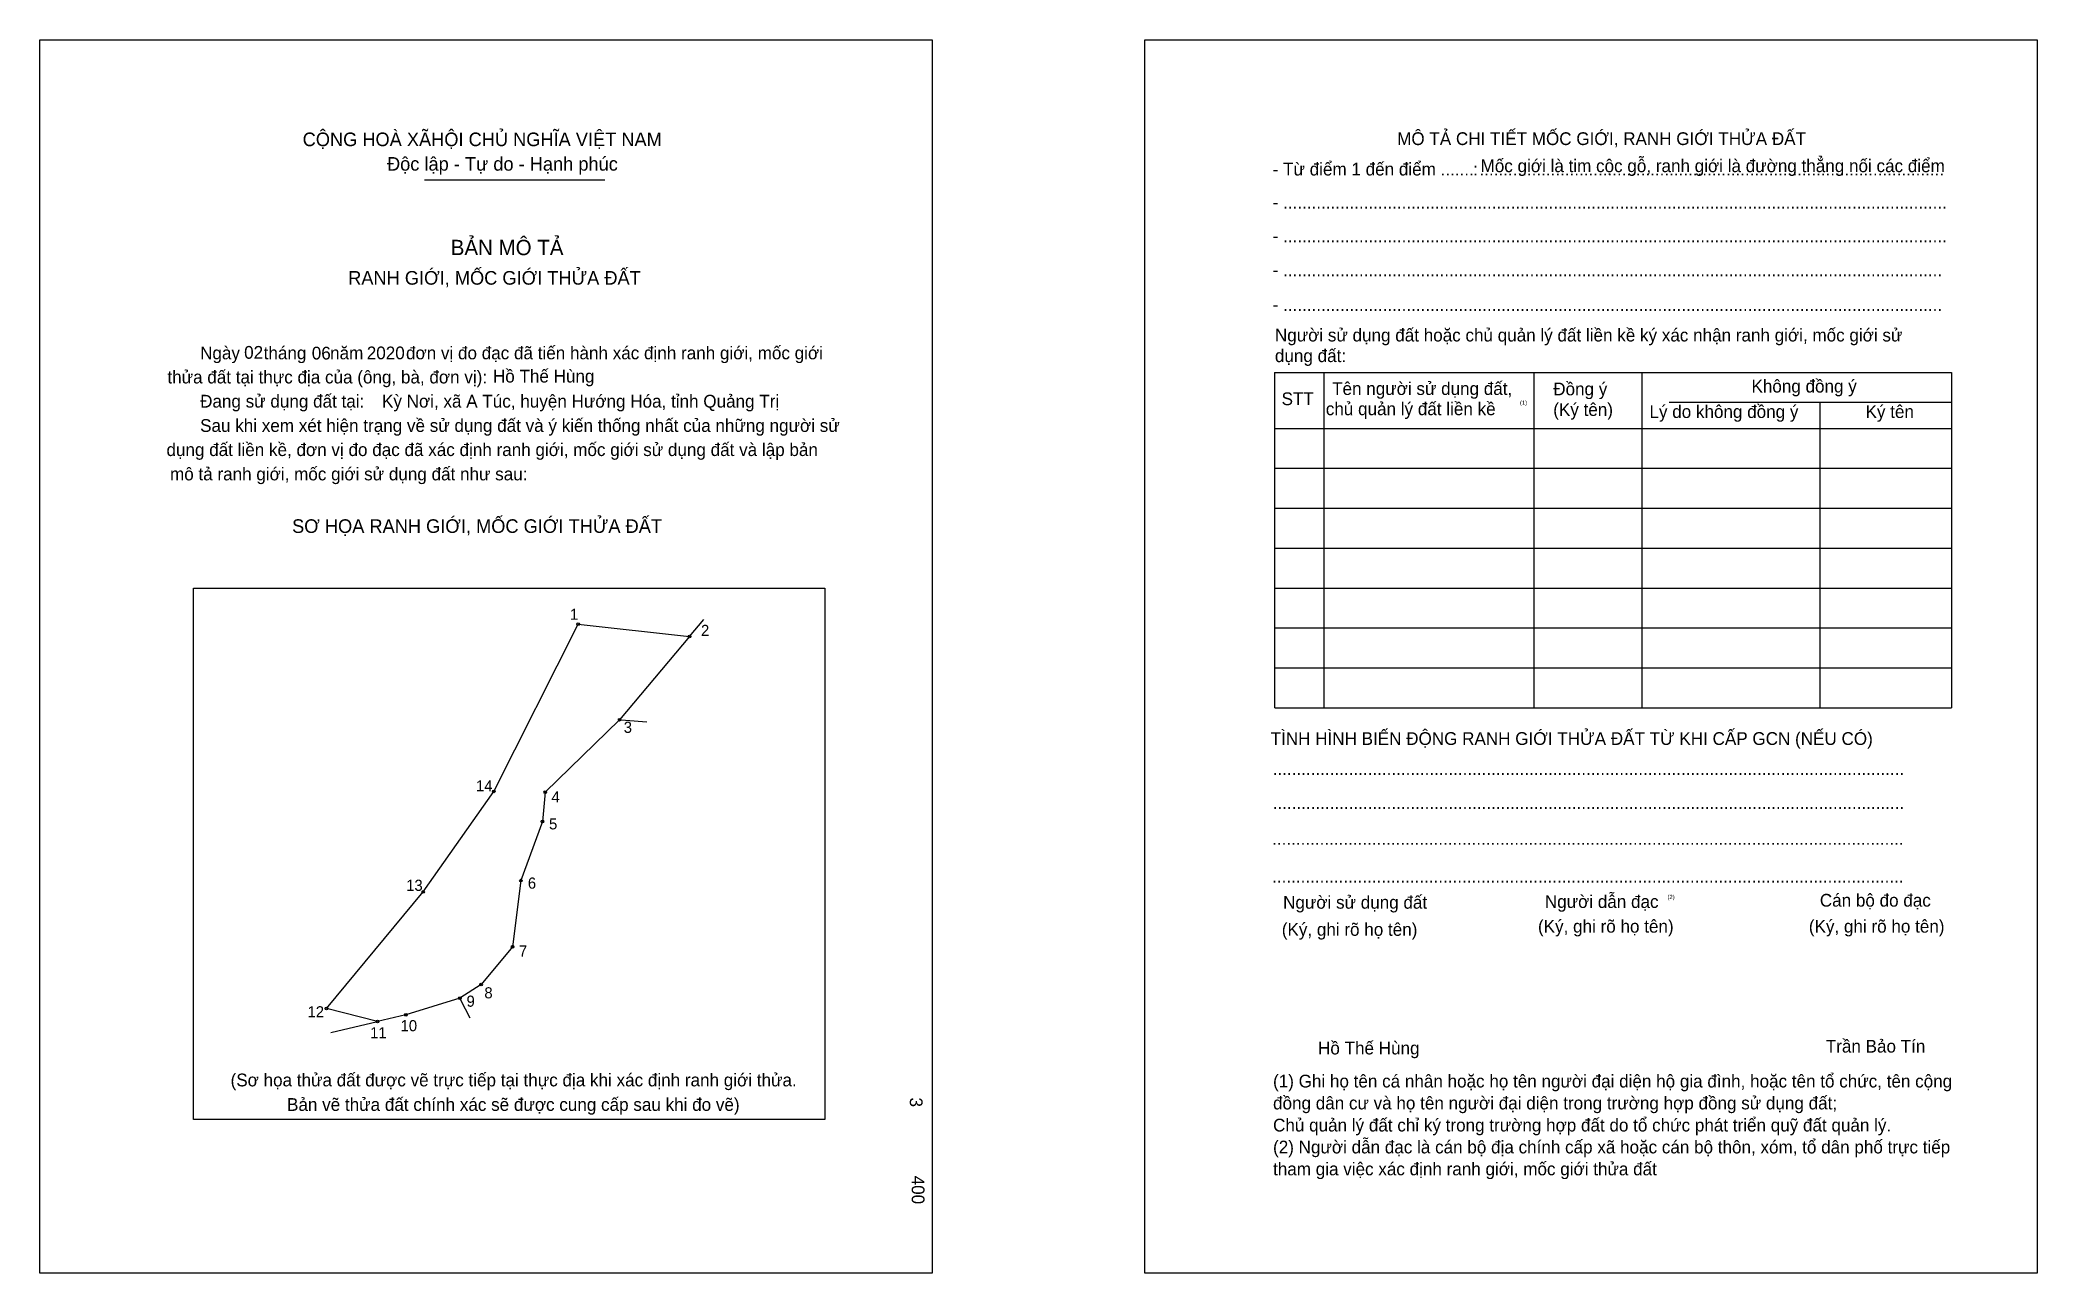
# Model space of a CAD drawing. Extents: x 550041 to 551116, y 1823253 to 1823917.
import ezdxf

# ---------------------------------------------------------------- set-up
doc = ezdxf.new("R2010")
doc.units = 0
for name, color, linetype in [('bmtKhungInTrang1', 7, 'Continuous'), ('bmtKhungInTrang2', 7, 'Continuous'), ('bmtNoiDung', 7, 'Continuous'), ('bmtTemplate', 7, 'Continuous'), ('CanhThua', 7, 'Continuous'), ('MocDinhThua', 7, 'Continuous'), ('RauThua', 7, 'Continuous'), ('SoHieuDinhThua', 7, 'Continuous')]:
    doc.layers.add(name, color=color, linetype=linetype)

msp = doc.modelspace()

# ---------------------------------------------------------------- linework, layer by layer
at = {"layer": 'bmtKhungInTrang1'}
msp.add_lwpolyline([(550041, 1823917.1), (550521.2, 1823917.1), (550521.2, 1823252.9), (550041, 1823252.9)], close=True, dxfattribs=at)
at = {"layer": 'bmtKhungInTrang2'}
msp.add_lwpolyline([(550635.7, 1823917.1), (551115.9, 1823917.1), (551115.9, 1823252.9), (550635.7, 1823252.9)], close=True, dxfattribs=at)
at = {"layer": 'bmtTemplate'}
for p, q in [((550247.9, 1823841.8), (550345, 1823841.8)), ((550732, 1823738), (550732, 1823557.4)), ((550845, 1823738), (550845, 1823557.4)), ((550903.1, 1823738.2), (550903.1, 1823557.4)), ((551069.9, 1823738), (551069.9, 1823557.4)), ((550917.9, 1823722.1), (551069.9, 1823722.1)), ((550705.7, 1823707.9), (551069.9, 1823707.9)), ((550705.7, 1823686.4), (551069.9, 1823686.4)), ((550705.7, 1823664.9), (551069.9, 1823664.9)), ((550705.7, 1823643.4), (551069.9, 1823643.4)), ((550705.7, 1823621.9), (551069.9, 1823621.9)), ((550705.7, 1823600.4), (551069.9, 1823600.4)), ((550705.7, 1823578.9), (551069.9, 1823578.9)), ((550705.7, 1823557.4), (551069.9, 1823557.4))]:
    msp.add_line(p, q, dxfattribs=at)
for points in [[(550705.5, 1823738), (551069.9, 1823738)], [(550705.5, 1823738), (550705.5, 1823557.4)], [(550999, 1823721.9), (550999, 1823557.4)]]:
    msp.add_lwpolyline(points, dxfattribs=at)
msp.add_lwpolyline([(550123.6, 1823335.7), (550123.6, 1823621.9), (550463.4, 1823621.9), (550463.4, 1823335.7)], close=True, dxfattribs=at)
at = {"layer": 'CanhThua'}
for p, q in [((550285.3, 1823512.4), (550330.7, 1823602.5)), ((550330.7, 1823602.5), (550390.6, 1823595.8)), ((550390.6, 1823595.8), (550353, 1823551)), ((550353, 1823551), (550313, 1823512)), ((550247.3, 1823458.2), (550285.3, 1823512.4)), ((550313, 1823512), (550311.4, 1823496.2)), ((550311.4, 1823496.2), (550299.9, 1823464.3)), ((550299.9, 1823464.3), (550295.4, 1823428.7)), ((550195.2, 1823395.5), (550247.3, 1823458.2)), ((550295.4, 1823428.7), (550278.4, 1823408.4)), ((550267, 1823401), (550238, 1823392)), ((550278.4, 1823408.4), (550267, 1823401)), ((550222.7, 1823388.4), (550195.2, 1823395.5)), ((550238, 1823392), (550222.7, 1823388.4))]:
    msp.add_line(p, q, dxfattribs=at)
at = {"layer": 'MocDinhThua'}
for centre in [(550330.7, 1823602.5), (550390.6, 1823595.8), (550353, 1823551), (550285.3, 1823512.4), (550313, 1823512), (550311.4, 1823496.2), (550299.9, 1823464.3), (550247.3, 1823458.2), (550295.4, 1823428.7), (550267, 1823401), (550278.4, 1823408.4), (550195.2, 1823395.5), (550222.7, 1823388.4), (550238, 1823392)]:
    msp.add_circle(centre, 0.717, dxfattribs=at)
at = {"layer": 'RauThua'}
for p, q in [((550390.6, 1823595.8), (550398.3, 1823604.9)), ((550353, 1823551), (550356.1, 1823550.7)), ((550356.1, 1823550.7), (550367.6, 1823549.8)), ((550267, 1823401), (550267.4, 1823400.1)), ((550267.4, 1823400.1), (550272.3, 1823390.4)), ((550197.6, 1823382.5), (550222.7, 1823388.4))]:
    msp.add_line(p, q, dxfattribs=at)

# ---------------------------------------------------------------- texts
at = {"layer": 'bmtNoiDung'}
for s, height, p in [('02', 6.87, (550150.9, 1823745.4)), ('06', 6.87, (550187.3, 1823745)), ('2020', 6.87, (550216.9, 1823745.1)), ('Hồ Thế Hùng', 6.871, (550284.8, 1823732.6)), ('Kỳ Nơi, xã A Túc, huyện Hướng Hóa, tỉnh Quảng Trị', 6.871, (550225.1, 1823719.1)), ('Hồ Thế Hùng', 6.871, (550728.9, 1823370.7))]:
    msp.add_text(s, height=height, dxfattribs=at).set_placement(p)
for s, p in [('3', (550509.2, 1823347.5)), ('400', (550510.2, 1823305.4))]:
    msp.add_text(s, height=6.87, rotation=270, dxfattribs=at).set_placement(p)
at = {"layer": 'bmtTemplate'}
for s, height, p in [('CỘNG HOÀ XÃHỘI CHỦ NGHĨA VIỆT NAM', 7.329, (550182.4, 1823859.9)), ('MÔ TẢ CHI TIẾT MỐC GIỚI, RANH GIỚI THỬA ĐẤT', 6.868, (550771.5, 1823860.5)), ('Độc lập - Tự do - Hạnh phúc', 7.329, (550227.8, 1823846.7)), ('- Từ điểm 1 đến điểm .......', 6.868, (550704.5, 1823844.1)), ('Mốc giới là tim cộc gỗ, ranh giới là đường thẳng nối các điểm', 6.868, (550816.4, 1823845.9)), (':', 6.87, (550812.4, 1823844.1)), ('..................................................................................................', 6.868, (550815.8, 1823844.1)), ('- ............................................................................................................................................', 6.8682, (550704.5, 1823826.3)), ('BẢN MÔ TẢ', 8.25, (550262.1, 1823801.2)), ('- ............................................................................................................................................', 6.8682, (550704.5, 1823808.1)), ('RANH GIỚI, MỐC GIỚI THỬA ĐẤT', 7.329, (550206.9, 1823785.3)), ('- ...........................................................................................................................................', 6.8682, (550704.5, 1823789.8)), ('- ...........................................................................................................................................', 6.8682, (550704.5, 1823771.1)), ('Người sử dụng đất hoặc chủ quản lý đất liền kề ký xác nhận ranh giới, mốc giới sử', 6.868, (550705.7, 1823754.7)), ('Ngày     tháng     năm         đơn vị đo đạc đã tiến hành xác định ranh giới, mốc giới ', 6.871, (550127.2, 1823745.1)), ('dụng đất:', 6.87, (550705.7, 1823743.6)), ('thửa đất tại thực địa của (ông, bà, đơn vị):', 6.871, (550109.6, 1823732.1)), ('Tên người sử dụng đất,', 6.868, (550736.5, 1823725.9)), ('Đồng ý', 6.87, (550855.5, 1823725.7)), ('Không đồng ý', 6.868, (550962.2, 1823727.2)), ('Đang sử dụng đất tại:', 6.871, (550127.2, 1823719.1)), ('STT', 6.87, (550709.3, 1823720.4)), ('chủ quản lý đất liền kề', 6.868, (550733.1, 1823715)), ('(1)', 2.29, (550837.6, 1823720.6)), ('(Ký tên)', 6.87, (550855.5, 1823714.6)), ('Sau khi xem xét hiện trạng về sử dụng đất và ý kiến thống nhất của những người sử ', 6.871, (550127.2, 1823706)), ('Lý do không đồng ý', 6.868, (550907.3, 1823713.5)), ('Ký tên', 6.87, (551023.6, 1823713.5)), ('dụng đất liền kề, đơn vị đo đạc đã xác định ranh giới, mốc giới sử dụng đất và lập bản', 6.871, (550109.1, 1823693)), ('mô tả ranh giới, mốc giới sử dụng đất như sau:', 6.871, (550111, 1823679.9)), ('SƠ HỌA RANH GIỚI, MỐC GIỚI THỬA ĐẤT', 7.329, (550176.7, 1823651.6)), ('TÌNH HÌNH BIẾN ĐỘNG RANH GIỚI THỬA ĐẤT TỪ KHI CẤP GCN (NẾU CÓ)', 6.868, (550703.4, 1823537.4)), ('.....................................................................................................................................', 6.8785, (550704.5, 1823521.2)), ('.....................................................................................................................................', 6.8785, (550704.5, 1823502.9)), ('.....................................................................................................................................', 6.8785, (550704.2, 1823483.6)), ('.....................................................................................................................................', 6.8785, (550704.2, 1823463.2)), ('Người sử dụng đất', 6.868, (550710.1, 1823449.2)), ('Người dẫn đạc', 6.868, (550851, 1823449.6)), ('(2)', 2.29, (550917, 1823454.4)), ('Cán bộ đo đạc', 6.868, (550999, 1823450.3)), ('(Ký, ghi rõ họ tên)', 6.868, (550847.3, 1823436.3)), ('(Ký, ghi rõ họ tên)', 6.868, (550993.1, 1823436.3)), ('(Ký, ghi rõ họ tên)', 6.868, (550709.4, 1823434.6)), ('Trần Bảo Tín', 6.868, (551002.2, 1823371.7)), ('(Sơ họa thửa đất được vẽ trực tiếp tại thực địa khi xác định ranh giới thửa.', 6.871, (550143.6, 1823353.5)), ('(1) Ghi họ tên cá nhân hoặc họ tên người đại diện hộ gia đình, hoặc tên tổ chức, tên cộng', 6.868, (550704.7, 1823352.9)), ('Bản vẽ thửa đất chính xác sẽ được cung cấp sau khi đo vẽ)', 6.871, (550174, 1823340.3)), ('đồng dân cư và họ tên người đại diện trong trường hợp đồng sử dụng đất;', 6.868, (550704.7, 1823341.1)), ('Chủ quản lý đất chỉ ký trong trường hợp đất do tổ chức phát triển quỹ đất quản lý.', 6.868, (550704.7, 1823329.2)), ('(2) Người dẫn đạc là cán bộ địa chính cấp xã hoặc cán bộ thôn, xóm, tổ dân phố trực tiếp', 6.868, (550704.7, 1823317.4)), ('tham gia việc xác định ranh giới, mốc giới thửa đất', 6.868, (550704.7, 1823305.6))]:
    msp.add_text(s, height=height, dxfattribs=at).set_placement(p)
at = {"layer": 'SoHieuDinhThua'}
for s, p in [('1', (550326.3, 1823604.8)), ('2', (550396.8, 1823596.1)), ('3', (550355.2, 1823543.9)), ('14', (550275.7, 1823512.4)), ('4', (550316.3, 1823506.4)), ('5', (550315, 1823491.9)), ('13', (550238.1, 1823458.8)), ('6', (550303.6, 1823460)), ('7', (550298.8, 1823423.4)), ('9', (550270.6, 1823396.4)), ('8', (550280.2, 1823400.9)), ('12', (550185, 1823390.7)), ('10', (550235.1, 1823383.2)), ('11', (550218.7, 1823379.4))]:
    msp.add_text(s, height=5.98, dxfattribs=at).set_placement(p)

doc.saveas('drawing.dxf')
